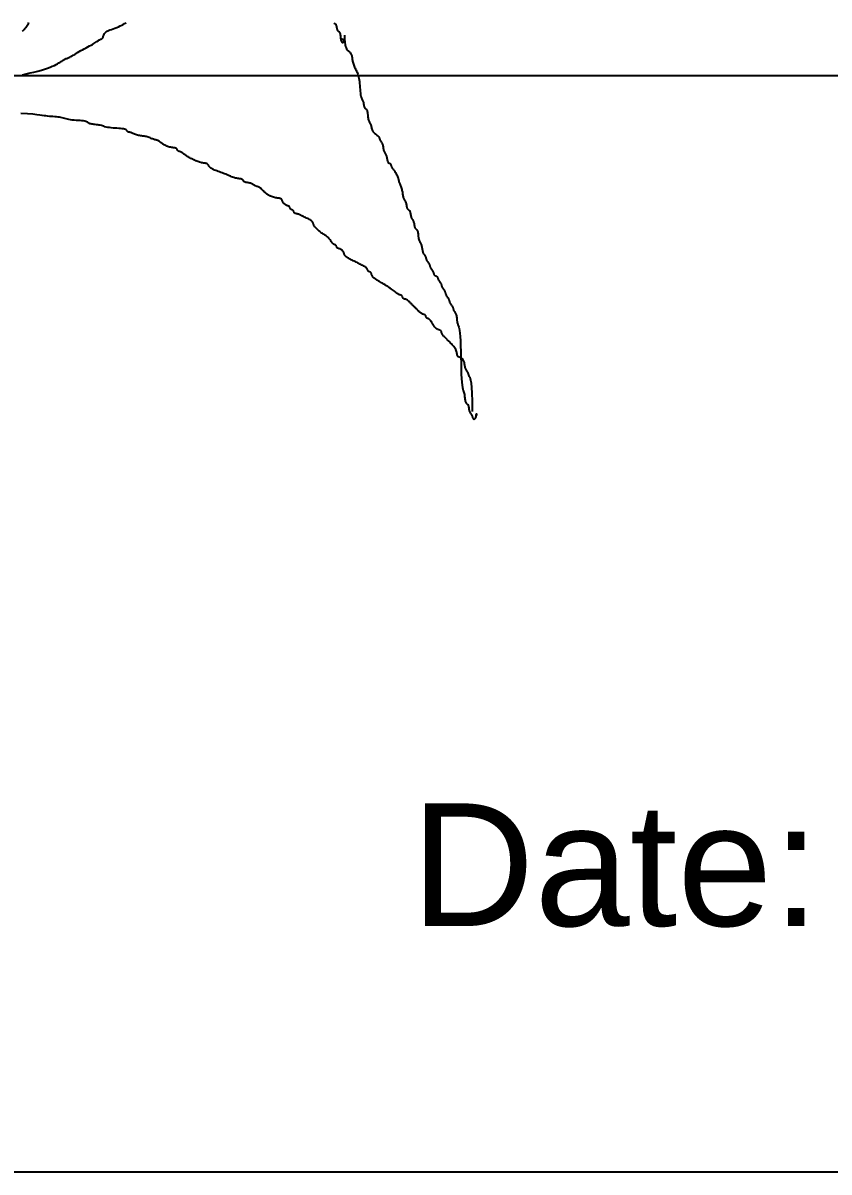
# Paper-space layout 's2 of 2' of a CAD drawing. Header units: metres. Extents: x -1806 to 17358, y -2633 to 1911.
# Drawn here: x 776.92 to 788.7, y 278.93 to 295.71 of the extents above; entities that cross this region are included whole.
import ezdxf
from ezdxf.enums import TextEntityAlignment as Align

# ---------------------------------------------------------------- set-up
doc = ezdxf.new("R2010")
doc.units = ezdxf.units.M
doc.layers.get('0').update_dxf_attribs({"color": 6})
doc.layers.add('Notes', color=7, linetype='Continuous')
doc.styles.get("Standard").update_dxf_attribs({"font": 'arial.ttf'})

# ---------------------------------------------------------------- blocks, each defined once
blk = doc.blocks.new('Anthony Ho Signature')
at = {"color": 7, "flags": 128}
for points in [[(314868.367, 6258871.398), (314868.378, 6258871.412), (314868.389, 6258871.426), (314868.401, 6258871.44), (314868.413, 6258871.454), (314868.424, 6258871.469), (314868.435, 6258871.483), (314868.444, 6258871.497), (314868.452, 6258871.511), (314868.458, 6258871.525)], [(314868.363, 6258870.763), (314868.419, 6258870.776), (314868.476, 6258870.789), (314868.533, 6258870.803), (314868.589, 6258870.817), (314868.641, 6258870.831), (314868.688, 6258870.845), (314868.73, 6258870.859), (314868.767, 6258870.873), (314868.8, 6258870.887), (314868.83, 6258870.9), (314868.855, 6258870.912), (314868.877, 6258870.924), (314868.896, 6258870.935), (314868.913, 6258870.945), (314868.927, 6258870.955), (314868.939, 6258870.963), (314868.949, 6258870.971), (314868.958, 6258870.977), (314868.967, 6258870.983), (314868.974, 6258870.988), (314868.981, 6258870.992), (314868.988, 6258870.995), (314868.996, 6258870.998), (314869.004, 6258871), (314869.012, 6258871.002), (314869.021, 6258871.005), (314869.032, 6258871.009), (314869.044, 6258871.014), (314869.057, 6258871.02), (314869.072, 6258871.028), (314869.089, 6258871.037), (314869.107, 6258871.048), (314869.127, 6258871.06), (314869.148, 6258871.073), (314869.17, 6258871.086), (314869.193, 6258871.1), (314869.218, 6258871.115), (314869.243, 6258871.129), (314869.268, 6258871.143), (314869.294, 6258871.157), (314869.319, 6258871.17), (314869.344, 6258871.183), (314869.367, 6258871.196), (314869.388, 6258871.207), (314869.407, 6258871.218), (314869.423, 6258871.229), (314869.437, 6258871.238), (314869.449, 6258871.246), (314869.46, 6258871.254), (314869.469, 6258871.26), (314869.477, 6258871.266), (314869.485, 6258871.271), (314869.492, 6258871.275), (314869.499, 6258871.278), (314869.506, 6258871.281), (314869.513, 6258871.283), (314869.519, 6258871.286), (314869.525, 6258871.289), (314869.53, 6258871.292), (314869.535, 6258871.297), (314869.539, 6258871.303), (314869.542, 6258871.311), (314869.545, 6258871.321), (314869.548, 6258871.331), (314869.552, 6258871.342), (314869.557, 6258871.354), (314869.564, 6258871.366), (314869.574, 6258871.377), (314869.586, 6258871.388), (314869.602, 6258871.399), (314869.621, 6258871.408), (314869.642, 6258871.417), (314869.665, 6258871.426), (314869.69, 6258871.435), (314869.715, 6258871.444), (314869.741, 6258871.454), (314869.766, 6258871.464), (314869.79, 6258871.475), (314869.814, 6258871.487), (314869.836, 6258871.499), (314869.857, 6258871.511), (314869.877, 6258871.523)]]:
    blk.add_lwpolyline(points, dxfattribs=at)
at = {"color": 7}
for points in [[(314872.913, 6258871.523), (314872.918, 6258871.517), (314872.924, 6258871.512), (314872.929, 6258871.508), (314872.934, 6258871.504), (314872.939, 6258871.499), (314872.943, 6258871.492), (314872.946, 6258871.484), (314872.948, 6258871.475), (314872.95, 6258871.465), (314872.952, 6258871.454), (314872.954, 6258871.444), (314872.956, 6258871.434), (314872.958, 6258871.425), (314872.961, 6258871.417), (314872.965, 6258871.41), (314872.97, 6258871.405), (314872.975, 6258871.401), (314872.98, 6258871.397), (314872.986, 6258871.392), (314872.991, 6258871.386), (314872.995, 6258871.379), (314872.999, 6258871.369), (314873.002, 6258871.358), (314873.005, 6258871.344), (314873.007, 6258871.329), (314873.009, 6258871.313), (314873.011, 6258871.297), (314873.013, 6258871.282), (314873.015, 6258871.268), (314873.018, 6258871.256), (314873.022, 6258871.247), (314873.027, 6258871.24), (314873.032, 6258871.235), (314873.037, 6258871.233), (314873.042, 6258871.233), (314873.047, 6258871.234), (314873.052, 6258871.237), (314873.056, 6258871.242), (314873.059, 6258871.248), (314873.061, 6258871.255), (314873.06, 6258871.262), (314873.057, 6258871.269), (314873.051, 6258871.275), (314873.041, 6258871.28), (314873.027, 6258871.283), (314873.009, 6258871.284)], [(314873.065, 6258871.341), (314873.067, 6258871.284), (314873.07, 6258871.238), (314873.076, 6258871.202), (314873.083, 6258871.175), (314873.091, 6258871.155), (314873.099, 6258871.14), (314873.108, 6258871.129), (314873.117, 6258871.119), (314873.126, 6258871.111), (314873.134, 6258871.102), (314873.142, 6258871.094), (314873.149, 6258871.086), (314873.155, 6258871.077), (314873.161, 6258871.068), (314873.165, 6258871.059), (314873.169, 6258871.048), (314873.173, 6258871.037), (314873.175, 6258871.026), (314873.177, 6258871.013), (314873.179, 6258871), (314873.181, 6258870.987), (314873.183, 6258870.973), (314873.185, 6258870.959), (314873.188, 6258870.945), (314873.192, 6258870.93), (314873.197, 6258870.916), (314873.202, 6258870.902), (314873.208, 6258870.888), (314873.215, 6258870.874), (314873.222, 6258870.86), (314873.229, 6258870.845), (314873.236, 6258870.831), (314873.243, 6258870.817), (314873.25, 6258870.802), (314873.256, 6258870.787), (314873.263, 6258870.771), (314873.269, 6258870.753), (314873.274, 6258870.734), (314873.279, 6258870.713), (314873.283, 6258870.69), (314873.286, 6258870.664), (314873.288, 6258870.636), (314873.291, 6258870.607), (314873.292, 6258870.577), (314873.294, 6258870.549), (314873.296, 6258870.521), (314873.299, 6258870.495), (314873.302, 6258870.472), (314873.306, 6258870.453), (314873.31, 6258870.436), (314873.315, 6258870.422), (314873.321, 6258870.41), (314873.326, 6258870.399), (314873.331, 6258870.389), (314873.336, 6258870.379), (314873.34, 6258870.369), (314873.343, 6258870.357), (314873.345, 6258870.346), (314873.347, 6258870.334), (314873.349, 6258870.322), (314873.351, 6258870.311), (314873.353, 6258870.301), (314873.355, 6258870.291), (314873.359, 6258870.284), (314873.362, 6258870.277), (314873.367, 6258870.272), (314873.372, 6258870.268), (314873.377, 6258870.263), (314873.383, 6258870.259), (314873.388, 6258870.253), (314873.392, 6258870.246), (314873.396, 6258870.236), (314873.399, 6258870.224), (314873.402, 6258870.21), (314873.404, 6258870.195), (314873.406, 6258870.178), (314873.408, 6258870.162), (314873.41, 6258870.145), (314873.412, 6258870.128), (314873.415, 6258870.114), (314873.419, 6258870.1), (314873.424, 6258870.088), (314873.429, 6258870.078), (314873.434, 6258870.068), (314873.439, 6258870.058), (314873.444, 6258870.048), (314873.449, 6258870.039), (314873.453, 6258870.029), (314873.456, 6258870.018), (314873.459, 6258870.006), (314873.461, 6258869.994), (314873.464, 6258869.981), (314873.467, 6258869.969), (314873.47, 6258869.957), (314873.475, 6258869.945), (314873.481, 6258869.934), (314873.489, 6258869.924), (314873.499, 6258869.914), (314873.509, 6258869.906), (314873.519, 6258869.898), (314873.53, 6258869.89), (314873.54, 6258869.882), (314873.549, 6258869.875), (314873.557, 6258869.868), (314873.563, 6258869.861), (314873.568, 6258869.854), (314873.572, 6258869.847), (314873.575, 6258869.84), (314873.577, 6258869.833), (314873.58, 6258869.826), (314873.582, 6258869.818), (314873.585, 6258869.811), (314873.589, 6258869.804), (314873.594, 6258869.797), (314873.599, 6258869.79), (314873.604, 6258869.782), (314873.61, 6258869.774), (314873.615, 6258869.765), (314873.619, 6258869.755), (314873.623, 6258869.745), (314873.626, 6258869.734), (314873.629, 6258869.723), (314873.631, 6258869.71), (314873.633, 6258869.698), (314873.634, 6258869.686), (314873.637, 6258869.674), (314873.639, 6258869.662), (314873.642, 6258869.651), (314873.646, 6258869.641), (314873.651, 6258869.631), (314873.656, 6258869.622), (314873.661, 6258869.613), (314873.666, 6258869.604), (314873.671, 6258869.595), (314873.676, 6258869.585), (314873.68, 6258869.575), (314873.683, 6258869.564), (314873.686, 6258869.553), (314873.688, 6258869.541), (314873.689, 6258869.529), (314873.691, 6258869.518), (314873.693, 6258869.508), (314873.696, 6258869.498), (314873.699, 6258869.49), (314873.703, 6258869.484), (314873.707, 6258869.479), (314873.712, 6258869.476), (314873.718, 6258869.473), (314873.723, 6258869.47), (314873.728, 6258869.468), (314873.733, 6258869.465), (314873.737, 6258869.462), (314873.74, 6258869.458), (314873.742, 6258869.453), (314873.744, 6258869.448), (314873.746, 6258869.442), (314873.748, 6258869.435), (314873.75, 6258869.429), (314873.752, 6258869.422), (314873.756, 6258869.415), (314873.76, 6258869.408), (314873.764, 6258869.4), (314873.77, 6258869.393), (314873.776, 6258869.385), (314873.782, 6258869.377), (314873.789, 6258869.368), (314873.796, 6258869.359), (314873.803, 6258869.349), (314873.81, 6258869.338), (314873.817, 6258869.326), (314873.824, 6258869.314), (314873.83, 6258869.301), (314873.836, 6258869.289), (314873.841, 6258869.277), (314873.846, 6258869.265), (314873.85, 6258869.254), (314873.853, 6258869.244), (314873.856, 6258869.234), (314873.858, 6258869.225), (314873.86, 6258869.216), (314873.861, 6258869.208), (314873.863, 6258869.198), (314873.866, 6258869.189), (314873.869, 6258869.179), (314873.873, 6258869.168), (314873.878, 6258869.156), (314873.883, 6258869.143), (314873.888, 6258869.13), (314873.893, 6258869.117), (314873.898, 6258869.103), (314873.903, 6258869.089), (314873.907, 6258869.075), (314873.91, 6258869.061), (314873.912, 6258869.047), (314873.914, 6258869.033), (314873.916, 6258869.019), (314873.918, 6258869.006), (314873.92, 6258868.994), (314873.923, 6258868.982), (314873.926, 6258868.971), (314873.93, 6258868.961), (314873.934, 6258868.951), (314873.939, 6258868.942), (314873.945, 6258868.933), (314873.95, 6258868.924), (314873.955, 6258868.915), (314873.96, 6258868.906), (314873.964, 6258868.895), (314873.967, 6258868.884), (314873.969, 6258868.873), (314873.971, 6258868.861), (314873.973, 6258868.849), (314873.975, 6258868.838), (314873.977, 6258868.828), (314873.979, 6258868.818), (314873.982, 6258868.81), (314873.986, 6258868.804), (314873.991, 6258868.799), (314873.996, 6258868.795), (314874.001, 6258868.791), (314874.007, 6258868.788), (314874.012, 6258868.784), (314874.016, 6258868.779), (314874.02, 6258868.773), (314874.023, 6258868.765), (314874.026, 6258868.755), (314874.028, 6258868.745), (314874.03, 6258868.734), (314874.032, 6258868.722), (314874.034, 6258868.71), (314874.036, 6258868.699), (314874.039, 6258868.688), (314874.043, 6258868.677), (314874.048, 6258868.668), (314874.053, 6258868.659), (314874.058, 6258868.65), (314874.063, 6258868.641), (314874.068, 6258868.632), (314874.073, 6258868.622), (314874.077, 6258868.612), (314874.08, 6258868.601), (314874.083, 6258868.589), (314874.085, 6258868.578), (314874.086, 6258868.566), (314874.088, 6258868.555), (314874.09, 6258868.544), (314874.093, 6258868.535), (314874.096, 6258868.527), (314874.1, 6258868.521), (314874.104, 6258868.516), (314874.11, 6258868.511), (314874.115, 6258868.507), (314874.12, 6258868.502), (314874.125, 6258868.497), (314874.13, 6258868.489), (314874.134, 6258868.48), (314874.137, 6258868.468), (314874.139, 6258868.454), (314874.141, 6258868.439), (314874.143, 6258868.422), (314874.145, 6258868.405), (314874.147, 6258868.388), (314874.15, 6258868.372), (314874.153, 6258868.357), (314874.157, 6258868.344), (314874.161, 6258868.332), (314874.166, 6258868.321), (314874.172, 6258868.311), (314874.177, 6258868.302), (314874.182, 6258868.292), (314874.187, 6258868.282), (314874.19, 6258868.272), (314874.194, 6258868.261), (314874.196, 6258868.249), (314874.198, 6258868.237), (314874.2, 6258868.225), (314874.202, 6258868.213), (314874.204, 6258868.2), (314874.206, 6258868.189), (314874.209, 6258868.178), (314874.213, 6258868.167), (314874.218, 6258868.158), (314874.223, 6258868.149), (314874.228, 6258868.141), (314874.234, 6258868.133), (314874.239, 6258868.126), (314874.243, 6258868.119), (314874.247, 6258868.112), (314874.25, 6258868.105), (314874.253, 6258868.097), (314874.255, 6258868.09), (314874.257, 6258868.083), (314874.258, 6258868.076), (314874.26, 6258868.069), (314874.263, 6258868.062), (314874.266, 6258868.055), (314874.27, 6258868.048), (314874.275, 6258868.041), (314874.28, 6258868.034), (314874.285, 6258868.027), (314874.29, 6258868.02), (314874.295, 6258868.012), (314874.3, 6258868.005), (314874.304, 6258867.998), (314874.307, 6258867.991), (314874.31, 6258867.984), (314874.312, 6258867.977), (314874.313, 6258867.97), (314874.315, 6258867.963), (314874.317, 6258867.956), (314874.32, 6258867.949), (314874.323, 6258867.942), (314874.327, 6258867.935), (314874.331, 6258867.927), (314874.336, 6258867.92), (314874.342, 6258867.913), (314874.347, 6258867.906), (314874.352, 6258867.899), (314874.357, 6258867.892), (314874.361, 6258867.885), (314874.364, 6258867.878), (314874.366, 6258867.871), (314874.368, 6258867.864), (314874.37, 6258867.858), (314874.372, 6258867.852), (314874.374, 6258867.846), (314874.376, 6258867.842), (314874.38, 6258867.838), (314874.383, 6258867.835), (314874.388, 6258867.832), (314874.393, 6258867.83), (314874.398, 6258867.828), (314874.404, 6258867.826), (314874.409, 6258867.824), (314874.413, 6258867.822), (314874.417, 6258867.819), (314874.421, 6258867.815), (314874.423, 6258867.81), (314874.425, 6258867.805), (314874.427, 6258867.799), (314874.429, 6258867.792), (314874.431, 6258867.786), (314874.433, 6258867.779), (314874.436, 6258867.772), (314874.44, 6258867.765), (314874.445, 6258867.757), (314874.45, 6258867.75), (314874.455, 6258867.743), (314874.46, 6258867.736), (314874.466, 6258867.729), (314874.47, 6258867.722), (314874.474, 6258867.715), (314874.477, 6258867.708), (314874.48, 6258867.701), (314874.482, 6258867.694), (314874.484, 6258867.687), (314874.485, 6258867.68), (314874.487, 6258867.672), (314874.49, 6258867.665), (314874.493, 6258867.658), (314874.497, 6258867.651), (314874.502, 6258867.644), (314874.507, 6258867.637), (314874.512, 6258867.63), (314874.517, 6258867.623), (314874.522, 6258867.616), (314874.527, 6258867.609), (314874.531, 6258867.602), (314874.534, 6258867.595), (314874.536, 6258867.587), (314874.538, 6258867.58), (314874.54, 6258867.573), (314874.542, 6258867.566), (314874.544, 6258867.559), (314874.547, 6258867.552), (314874.55, 6258867.545), (314874.554, 6258867.538), (314874.558, 6258867.531), (314874.563, 6258867.524), (314874.569, 6258867.517), (314874.574, 6258867.51), (314874.579, 6258867.503), (314874.584, 6258867.495), (314874.588, 6258867.488), (314874.591, 6258867.481), (314874.593, 6258867.474), (314874.595, 6258867.467), (314874.597, 6258867.46), (314874.599, 6258867.453), (314874.601, 6258867.446), (314874.603, 6258867.439), (314874.606, 6258867.432), (314874.61, 6258867.425), (314874.615, 6258867.418), (314874.62, 6258867.41), (314874.625, 6258867.403), (314874.631, 6258867.396), (314874.636, 6258867.389), (314874.64, 6258867.382), (314874.644, 6258867.375), (314874.647, 6258867.368), (314874.65, 6258867.361), (314874.652, 6258867.354), (314874.654, 6258867.347), (314874.656, 6258867.34), (314874.658, 6258867.333), (314874.66, 6258867.325), (314874.663, 6258867.318), (314874.667, 6258867.311), (314874.672, 6258867.304), (314874.677, 6258867.296), (314874.682, 6258867.288), (314874.687, 6258867.278), (314874.692, 6258867.268), (314874.697, 6258867.256), (314874.701, 6258867.243), (314874.704, 6258867.228), (314874.707, 6258867.212), (314874.709, 6258867.195), (314874.71, 6258867.178), (314874.712, 6258867.161), (314874.714, 6258867.146), (314874.717, 6258867.132), (314874.72, 6258867.12), (314874.724, 6258867.11), (314874.728, 6258867.101), (314874.734, 6258867.091), (314874.739, 6258867.076), (314874.744, 6258867.056), (314874.749, 6258867.028), (314874.754, 6258866.991), (314874.758, 6258866.941), (314874.761, 6258866.877), (314874.763, 6258866.804), (314874.765, 6258866.722), (314874.767, 6258866.637), (314874.769, 6258866.552), (314874.771, 6258866.469), (314874.773, 6258866.393), (314874.777, 6258866.327), (314874.781, 6258866.273), (314874.785, 6258866.23), (314874.79, 6258866.198), (314874.796, 6258866.172), (314874.801, 6258866.153), (314874.806, 6258866.137), (314874.81, 6258866.123), (314874.814, 6258866.11), (314874.818, 6258866.095), (314874.82, 6258866.079), (314874.822, 6258866.062), (314874.824, 6258866.045), (314874.826, 6258866.028), (314874.828, 6258866.013), (314874.83, 6258865.999), (314874.833, 6258865.987), (314874.837, 6258865.977), (314874.842, 6258865.97), (314874.847, 6258865.964), (314874.852, 6258865.96), (314874.858, 6258865.955), (314874.863, 6258865.951), (314874.867, 6258865.946), (314874.871, 6258865.94), (314874.874, 6258865.932), (314874.877, 6258865.922), (314874.879, 6258865.912), (314874.881, 6258865.901), (314874.882, 6258865.889), (314874.884, 6258865.877), (314874.887, 6258865.866), (314874.89, 6258865.855), (314874.894, 6258865.844), (314874.899, 6258865.835), (314874.904, 6258865.826), (314874.909, 6258865.818), (314874.914, 6258865.81), (314874.919, 6258865.803), (314874.924, 6258865.796), (314874.928, 6258865.789), (314874.931, 6258865.782), (314874.933, 6258865.775), (314874.936, 6258865.768), (314874.937, 6258865.761), (314874.939, 6258865.755), (314874.941, 6258865.75), (314874.944, 6258865.745), (314874.947, 6258865.741), (314874.951, 6258865.738), (314874.955, 6258865.736), (314874.96, 6258865.736), (314874.966, 6258865.737), (314874.971, 6258865.739), (314874.976, 6258865.744), (314874.981, 6258865.751), (314874.985, 6258865.76), (314874.988, 6258865.772), (314874.99, 6258865.785), (314874.992, 6258865.797), (314874.993, 6258865.806), (314874.994, 6258865.812), (314874.994, 6258865.812), (314874.994, 6258865.805), (314874.994, 6258865.789)], [(314874.937, 6258865.845), (314874.936, 6258865.996), (314874.933, 6258866.112), (314874.928, 6258866.198), (314874.921, 6258866.259), (314874.914, 6258866.3), (314874.907, 6258866.325), (314874.901, 6258866.341), (314874.895, 6258866.35), (314874.89, 6258866.359), (314874.886, 6258866.367), (314874.884, 6258866.375), (314874.881, 6258866.383), (314874.879, 6258866.39), (314874.877, 6258866.398), (314874.874, 6258866.405), (314874.871, 6258866.412), (314874.867, 6258866.419), (314874.863, 6258866.426), (314874.858, 6258866.434), (314874.852, 6258866.441), (314874.847, 6258866.45), (314874.842, 6258866.458), (314874.837, 6258866.468), (314874.833, 6258866.478), (314874.83, 6258866.489), (314874.828, 6258866.501), (314874.826, 6258866.513), (314874.824, 6258866.525), (314874.822, 6258866.537), (314874.82, 6258866.55), (314874.818, 6258866.561), (314874.814, 6258866.572), (314874.81, 6258866.583), (314874.806, 6258866.592), (314874.8, 6258866.6), (314874.794, 6258866.608), (314874.788, 6258866.614), (314874.781, 6258866.62), (314874.774, 6258866.625), (314874.767, 6258866.629), (314874.76, 6258866.632), (314874.753, 6258866.635), (314874.746, 6258866.637), (314874.74, 6258866.64), (314874.734, 6258866.643), (314874.729, 6258866.646), (314874.724, 6258866.651), (314874.72, 6258866.657), (314874.717, 6258866.665), (314874.714, 6258866.675), (314874.712, 6258866.686), (314874.709, 6258866.697), (314874.706, 6258866.71), (314874.703, 6258866.724), (314874.698, 6258866.738), (314874.692, 6258866.752), (314874.684, 6258866.766), (314874.674, 6258866.78), (314874.664, 6258866.794), (314874.653, 6258866.807), (314874.641, 6258866.82), (314874.629, 6258866.833), (314874.617, 6258866.845), (314874.606, 6258866.856), (314874.596, 6258866.866), (314874.587, 6258866.875), (314874.578, 6258866.884), (314874.57, 6258866.892), (314874.562, 6258866.9), (314874.555, 6258866.907), (314874.547, 6258866.915), (314874.54, 6258866.922), (314874.533, 6258866.929), (314874.526, 6258866.936), (314874.519, 6258866.943), (314874.513, 6258866.95), (314874.507, 6258866.957), (314874.502, 6258866.964), (314874.497, 6258866.971), (314874.493, 6258866.978), (314874.49, 6258866.985), (314874.487, 6258866.992), (314874.485, 6258866.999), (314874.484, 6258867.006), (314874.482, 6258867.012), (314874.48, 6258867.017), (314874.477, 6258867.022), (314874.474, 6258867.026), (314874.47, 6258867.029), (314874.465, 6258867.031), (314874.46, 6258867.033), (314874.454, 6258867.035), (314874.448, 6258867.037), (314874.441, 6258867.039), (314874.434, 6258867.041), (314874.427, 6258867.045), (314874.42, 6258867.048), (314874.413, 6258867.053), (314874.406, 6258867.059), (314874.398, 6258867.066), (314874.391, 6258867.073), (314874.384, 6258867.082), (314874.377, 6258867.091), (314874.37, 6258867.101), (314874.363, 6258867.112), (314874.356, 6258867.124), (314874.349, 6258867.136), (314874.342, 6258867.147), (314874.335, 6258867.158), (314874.328, 6258867.169), (314874.32, 6258867.178), (314874.313, 6258867.186), (314874.306, 6258867.192), (314874.299, 6258867.197), (314874.293, 6258867.201), (314874.286, 6258867.204), (314874.28, 6258867.206), (314874.275, 6258867.209), (314874.27, 6258867.211), (314874.266, 6258867.214), (314874.263, 6258867.218), (314874.26, 6258867.223), (314874.258, 6258867.228), (314874.257, 6258867.233), (314874.255, 6258867.239), (314874.253, 6258867.244), (314874.25, 6258867.248), (314874.247, 6258867.252), (314874.243, 6258867.255), (314874.238, 6258867.258), (314874.233, 6258867.26), (314874.227, 6258867.262), (314874.221, 6258867.264), (314874.214, 6258867.266), (314874.207, 6258867.268), (314874.2, 6258867.271), (314874.193, 6258867.275), (314874.186, 6258867.28), (314874.179, 6258867.285), (314874.172, 6258867.291), (314874.164, 6258867.298), (314874.157, 6258867.304), (314874.15, 6258867.311), (314874.143, 6258867.318), (314874.136, 6258867.325), (314874.129, 6258867.333), (314874.122, 6258867.34), (314874.115, 6258867.347), (314874.108, 6258867.354), (314874.101, 6258867.361), (314874.094, 6258867.368), (314874.086, 6258867.375), (314874.079, 6258867.382), (314874.072, 6258867.389), (314874.065, 6258867.396), (314874.058, 6258867.403), (314874.051, 6258867.41), (314874.044, 6258867.418), (314874.037, 6258867.425), (314874.03, 6258867.432), (314874.023, 6258867.439), (314874.016, 6258867.446), (314874.008, 6258867.452), (314874.001, 6258867.459), (314873.994, 6258867.465), (314873.987, 6258867.47), (314873.98, 6258867.475), (314873.973, 6258867.479), (314873.966, 6258867.482), (314873.959, 6258867.485), (314873.952, 6258867.487), (314873.946, 6258867.488), (314873.94, 6258867.49), (314873.934, 6258867.492), (314873.93, 6258867.495), (314873.926, 6258867.498), (314873.923, 6258867.502), (314873.92, 6258867.506), (314873.918, 6258867.511), (314873.916, 6258867.517), (314873.914, 6258867.522), (314873.912, 6258867.527), (314873.91, 6258867.532), (314873.907, 6258867.536), (314873.903, 6258867.539), (314873.898, 6258867.541), (314873.893, 6258867.543), (314873.887, 6258867.545), (314873.88, 6258867.547), (314873.874, 6258867.549), (314873.867, 6258867.551), (314873.86, 6258867.554), (314873.852, 6258867.558), (314873.845, 6258867.563), (314873.837, 6258867.569), (314873.829, 6258867.576), (314873.82, 6258867.583), (314873.809, 6258867.592), (314873.797, 6258867.601), (314873.784, 6258867.611), (314873.769, 6258867.622), (314873.752, 6258867.634), (314873.735, 6258867.646), (314873.717, 6258867.658), (314873.698, 6258867.671), (314873.679, 6258867.683), (314873.66, 6258867.695), (314873.642, 6258867.706), (314873.625, 6258867.716), (314873.608, 6258867.725), (314873.593, 6258867.734), (314873.578, 6258867.742), (314873.565, 6258867.75), (314873.552, 6258867.757), (314873.54, 6258867.765), (314873.529, 6258867.772), (314873.518, 6258867.779), (314873.509, 6258867.786), (314873.501, 6258867.793), (314873.493, 6258867.8), (314873.487, 6258867.807), (314873.481, 6258867.814), (314873.476, 6258867.821), (314873.472, 6258867.828), (314873.469, 6258867.835), (314873.466, 6258867.842), (314873.464, 6258867.849), (314873.462, 6258867.855), (314873.461, 6258867.861), (314873.459, 6258867.867), (314873.456, 6258867.872), (314873.453, 6258867.876), (314873.449, 6258867.879), (314873.444, 6258867.881), (314873.439, 6258867.883), (314873.434, 6258867.885), (314873.429, 6258867.887), (314873.424, 6258867.889), (314873.419, 6258867.891), (314873.415, 6258867.894), (314873.412, 6258867.898), (314873.409, 6258867.903), (314873.407, 6258867.909), (314873.405, 6258867.914), (314873.402, 6258867.921), (314873.398, 6258867.928), (314873.393, 6258867.935), (314873.387, 6258867.942), (314873.379, 6258867.949), (314873.369, 6258867.956), (314873.359, 6258867.963), (314873.347, 6258867.97), (314873.334, 6258867.977), (314873.32, 6258867.984), (314873.306, 6258867.991), (314873.292, 6258867.998), (314873.278, 6258868.005), (314873.264, 6258868.012), (314873.25, 6258868.02), (314873.236, 6258868.027), (314873.221, 6258868.034), (314873.207, 6258868.041), (314873.193, 6258868.048), (314873.179, 6258868.055), (314873.165, 6258868.062), (314873.151, 6258868.069), (314873.137, 6258868.076), (314873.125, 6258868.083), (314873.113, 6258868.09), (314873.102, 6258868.097), (314873.092, 6258868.105), (314873.084, 6258868.112), (314873.078, 6258868.119), (314873.073, 6258868.126), (314873.07, 6258868.133), (314873.067, 6258868.14), (314873.064, 6258868.147), (314873.062, 6258868.154), (314873.059, 6258868.161), (314873.056, 6258868.168), (314873.052, 6258868.175), (314873.047, 6258868.182), (314873.042, 6258868.189), (314873.036, 6258868.195), (314873.029, 6258868.201), (314873.023, 6258868.207), (314873.016, 6258868.211), (314873.009, 6258868.215), (314873.002, 6258868.219), (314872.995, 6258868.221), (314872.988, 6258868.223), (314872.982, 6258868.225), (314872.976, 6258868.227), (314872.97, 6258868.229), (314872.965, 6258868.231), (314872.961, 6258868.234), (314872.958, 6258868.238), (314872.956, 6258868.243), (314872.954, 6258868.248), (314872.952, 6258868.253), (314872.95, 6258868.259), (314872.948, 6258868.264), (314872.946, 6258868.268), (314872.943, 6258868.272), (314872.939, 6258868.275), (314872.934, 6258868.278), (314872.928, 6258868.28), (314872.922, 6258868.283), (314872.916, 6258868.286), (314872.909, 6258868.289), (314872.902, 6258868.294), (314872.895, 6258868.3), (314872.888, 6258868.308), (314872.881, 6258868.318), (314872.873, 6258868.328), (314872.866, 6258868.339), (314872.857, 6258868.351), (314872.849, 6258868.363), (314872.839, 6258868.374), (314872.829, 6258868.385), (314872.818, 6258868.396), (314872.806, 6258868.405), (314872.794, 6258868.414), (314872.782, 6258868.422), (314872.769, 6258868.43), (314872.757, 6258868.437), (314872.746, 6258868.444), (314872.735, 6258868.452), (314872.724, 6258868.459), (314872.715, 6258868.466), (314872.706, 6258868.473), (314872.698, 6258868.48), (314872.69, 6258868.487), (314872.683, 6258868.494), (314872.675, 6258868.501), (314872.668, 6258868.508), (314872.661, 6258868.515), (314872.654, 6258868.522), (314872.648, 6258868.529), (314872.641, 6258868.537), (314872.635, 6258868.544), (314872.63, 6258868.551), (314872.625, 6258868.558), (314872.621, 6258868.565), (314872.618, 6258868.572), (314872.615, 6258868.579), (314872.613, 6258868.586), (314872.61, 6258868.593), (314872.608, 6258868.6), (314872.604, 6258868.607), (314872.599, 6258868.614), (314872.593, 6258868.622), (314872.585, 6258868.629), (314872.575, 6258868.636), (314872.564, 6258868.643), (314872.553, 6258868.65), (314872.54, 6258868.657), (314872.526, 6258868.664), (314872.512, 6258868.671), (314872.498, 6258868.678), (314872.484, 6258868.685), (314872.47, 6258868.692), (314872.456, 6258868.699), (314872.443, 6258868.705), (314872.43, 6258868.711), (314872.417, 6258868.717), (314872.405, 6258868.721), (314872.394, 6258868.725), (314872.384, 6258868.729), (314872.375, 6258868.731), (314872.366, 6258868.733), (314872.359, 6258868.735), (314872.352, 6258868.737), (314872.346, 6258868.739), (314872.341, 6258868.741), (314872.337, 6258868.744), (314872.334, 6258868.748), (314872.332, 6258868.753), (314872.33, 6258868.758), (314872.328, 6258868.763), (314872.326, 6258868.768), (314872.324, 6258868.773), (314872.322, 6258868.778), (314872.319, 6258868.782), (314872.315, 6258868.785), (314872.31, 6258868.788), (314872.305, 6258868.79), (314872.3, 6258868.791), (314872.294, 6258868.793), (314872.289, 6258868.795), (314872.285, 6258868.798), (314872.281, 6258868.801), (314872.278, 6258868.805), (314872.275, 6258868.809), (314872.273, 6258868.815), (314872.271, 6258868.82), (314872.269, 6258868.825), (314872.267, 6258868.83), (314872.265, 6258868.835), (314872.262, 6258868.839), (314872.258, 6258868.842), (314872.253, 6258868.844), (314872.248, 6258868.846), (314872.242, 6258868.848), (314872.235, 6258868.85), (314872.229, 6258868.852), (314872.222, 6258868.854), (314872.215, 6258868.858), (314872.207, 6258868.862), (314872.201, 6258868.866), (314872.194, 6258868.872), (314872.187, 6258868.878), (314872.181, 6258868.884), (314872.176, 6258868.891), (314872.171, 6258868.898), (314872.167, 6258868.905), (314872.164, 6258868.912), (314872.162, 6258868.919), (314872.159, 6258868.926), (314872.157, 6258868.932), (314872.154, 6258868.938), (314872.15, 6258868.943), (314872.145, 6258868.948), (314872.139, 6258868.952), (314872.131, 6258868.955), (314872.121, 6258868.958), (314872.111, 6258868.96), (314872.099, 6258868.961), (314872.086, 6258868.963), (314872.072, 6258868.965), (314872.059, 6258868.968), (314872.044, 6258868.971), (314872.03, 6258868.975), (314872.016, 6258868.98), (314872.002, 6258868.985), (314871.989, 6258868.991), (314871.976, 6258868.997), (314871.963, 6258869.004), (314871.951, 6258869.011), (314871.94, 6258869.018), (314871.93, 6258869.025), (314871.921, 6258869.032), (314871.912, 6258869.039), (314871.904, 6258869.046), (314871.896, 6258869.054), (314871.889, 6258869.061), (314871.881, 6258869.068), (314871.874, 6258869.075), (314871.867, 6258869.082), (314871.86, 6258869.089), (314871.853, 6258869.096), (314871.846, 6258869.102), (314871.839, 6258869.108), (314871.832, 6258869.113), (314871.825, 6258869.118), (314871.817, 6258869.122), (314871.81, 6258869.125), (314871.803, 6258869.128), (314871.796, 6258869.13), (314871.789, 6258869.131), (314871.782, 6258869.133), (314871.775, 6258869.135), (314871.768, 6258869.138), (314871.761, 6258869.141), (314871.754, 6258869.145), (314871.746, 6258869.149), (314871.739, 6258869.155), (314871.731, 6258869.16), (314871.723, 6258869.165), (314871.714, 6258869.17), (314871.705, 6258869.175), (314871.695, 6258869.179), (314871.684, 6258869.182), (314871.672, 6258869.184), (314871.66, 6258869.186), (314871.648, 6258869.188), (314871.637, 6258869.19), (314871.627, 6258869.192), (314871.617, 6258869.194), (314871.609, 6258869.198), (314871.603, 6258869.201), (314871.598, 6258869.206), (314871.594, 6258869.211), (314871.591, 6258869.216), (314871.587, 6258869.222), (314871.583, 6258869.227), (314871.578, 6258869.231), (314871.572, 6258869.235), (314871.564, 6258869.238), (314871.554, 6258869.241), (314871.543, 6258869.243), (314871.531, 6258869.245), (314871.519, 6258869.247), (314871.505, 6258869.249), (314871.491, 6258869.251), (314871.477, 6258869.254), (314871.463, 6258869.258), (314871.449, 6258869.263), (314871.434, 6258869.268), (314871.419, 6258869.274), (314871.404, 6258869.281), (314871.388, 6258869.287), (314871.372, 6258869.294), (314871.354, 6258869.301), (314871.336, 6258869.309), (314871.317, 6258869.316), (314871.298, 6258869.323), (314871.279, 6258869.33), (314871.259, 6258869.337), (314871.24, 6258869.344), (314871.221, 6258869.351), (314871.203, 6258869.358), (314871.186, 6258869.365), (314871.169, 6258869.372), (314871.154, 6258869.379), (314871.14, 6258869.386), (314871.128, 6258869.393), (314871.117, 6258869.401), (314871.107, 6258869.408), (314871.099, 6258869.415), (314871.093, 6258869.422), (314871.088, 6258869.429), (314871.084, 6258869.435), (314871.08, 6258869.442), (314871.076, 6258869.448), (314871.072, 6258869.453), (314871.067, 6258869.458), (314871.061, 6258869.462), (314871.053, 6258869.465), (314871.044, 6258869.468), (314871.033, 6258869.47), (314871.021, 6258869.471), (314871.008, 6258869.473), (314870.995, 6258869.475), (314870.981, 6258869.478), (314870.967, 6258869.481), (314870.952, 6258869.485), (314870.938, 6258869.49), (314870.924, 6258869.495), (314870.91, 6258869.501), (314870.896, 6258869.507), (314870.882, 6258869.514), (314870.867, 6258869.521), (314870.853, 6258869.528), (314870.839, 6258869.535), (314870.825, 6258869.542), (314870.811, 6258869.549), (314870.798, 6258869.556), (314870.785, 6258869.563), (314870.772, 6258869.571), (314870.76, 6258869.578), (314870.749, 6258869.585), (314870.739, 6258869.592), (314870.73, 6258869.599), (314870.721, 6258869.605), (314870.713, 6258869.612), (314870.705, 6258869.618), (314870.697, 6258869.623), (314870.69, 6258869.628), (314870.683, 6258869.632), (314870.676, 6258869.635), (314870.669, 6258869.638), (314870.662, 6258869.64), (314870.656, 6258869.641), (314870.65, 6258869.643), (314870.644, 6258869.645), (314870.64, 6258869.648), (314870.636, 6258869.651), (314870.633, 6258869.655), (314870.63, 6258869.659), (314870.628, 6258869.664), (314870.625, 6258869.67), (314870.622, 6258869.675), (314870.618, 6258869.68), (314870.614, 6258869.685), (314870.607, 6258869.689), (314870.599, 6258869.692), (314870.59, 6258869.694), (314870.579, 6258869.696), (314870.567, 6258869.698), (314870.554, 6258869.7), (314870.541, 6258869.702), (314870.527, 6258869.704), (314870.513, 6258869.707), (314870.499, 6258869.711), (314870.485, 6258869.716), (314870.471, 6258869.722), (314870.457, 6258869.728), (314870.444, 6258869.734), (314870.432, 6258869.741), (314870.42, 6258869.748), (314870.409, 6258869.755), (314870.399, 6258869.762), (314870.389, 6258869.769), (314870.38, 6258869.775), (314870.372, 6258869.782), (314870.364, 6258869.788), (314870.357, 6258869.793), (314870.35, 6258869.798), (314870.343, 6258869.802), (314870.336, 6258869.805), (314870.328, 6258869.808), (314870.321, 6258869.81), (314870.313, 6258869.811), (314870.305, 6258869.813), (314870.296, 6258869.815), (314870.287, 6258869.818), (314870.276, 6258869.821), (314870.265, 6258869.825), (314870.254, 6258869.829), (314870.241, 6258869.834), (314870.228, 6258869.84), (314870.215, 6258869.845), (314870.201, 6258869.85), (314870.187, 6258869.855), (314870.172, 6258869.859), (314870.158, 6258869.862), (314870.144, 6258869.864), (314870.13, 6258869.866), (314870.116, 6258869.868), (314870.102, 6258869.87), (314870.087, 6258869.872), (314870.073, 6258869.874), (314870.059, 6258869.877), (314870.045, 6258869.881), (314870.031, 6258869.886), (314870.017, 6258869.891), (314870.003, 6258869.896), (314869.99, 6258869.902), (314869.978, 6258869.907), (314869.966, 6258869.911), (314869.955, 6258869.915), (314869.945, 6258869.918), (314869.936, 6258869.921), (314869.927, 6258869.923), (314869.92, 6258869.925), (314869.913, 6258869.926), (314869.907, 6258869.929), (314869.902, 6258869.931), (314869.898, 6258869.934), (314869.895, 6258869.938), (314869.892, 6258869.943), (314869.889, 6258869.948), (314869.884, 6258869.953), (314869.878, 6258869.958), (314869.869, 6258869.963), (314869.857, 6258869.968), (314869.842, 6258869.972), (314869.822, 6258869.975), (314869.798, 6258869.977), (314869.772, 6258869.98), (314869.745, 6258869.981), (314869.716, 6258869.983), (314869.687, 6258869.985), (314869.66, 6258869.988), (314869.634, 6258869.991), (314869.61, 6258869.995), (314869.589, 6258869.999), (314869.569, 6258870.004), (314869.551, 6258870.01), (314869.534, 6258870.015), (314869.517, 6258870.02), (314869.5, 6258870.025), (314869.482, 6258870.029), (314869.464, 6258870.032), (314869.446, 6258870.034), (314869.427, 6258870.036), (314869.409, 6258870.038), (314869.392, 6258870.04), (314869.376, 6258870.042), (314869.362, 6258870.044), (314869.35, 6258870.047), (314869.341, 6258870.051), (314869.333, 6258870.056), (314869.326, 6258870.061), (314869.319, 6258870.066), (314869.312, 6258870.072), (314869.302, 6258870.077), (314869.29, 6258870.081), (314869.274, 6258870.085), (314869.255, 6258870.088), (314869.231, 6258870.091), (314869.205, 6258870.093), (314869.177, 6258870.095), (314869.149, 6258870.096), (314869.12, 6258870.098), (314869.092, 6258870.101), (314869.066, 6258870.104), (314869.043, 6258870.108), (314869.021, 6258870.113), (314869.001, 6258870.118), (314868.982, 6258870.123), (314868.964, 6258870.128), (314868.945, 6258870.133), (314868.926, 6258870.138), (314868.906, 6258870.142), (314868.884, 6258870.145), (314868.86, 6258870.147), (314868.835, 6258870.15), (314868.81, 6258870.151), (314868.784, 6258870.153), (314868.758, 6258870.155), (314868.732, 6258870.158), (314868.707, 6258870.161), (314868.682, 6258870.165), (314868.654, 6258870.169), (314868.62, 6258870.174), (314868.575, 6258870.18), (314868.516, 6258870.185), (314868.439, 6258870.19), (314868.34, 6258870.195)]]:
    blk.add_lwpolyline(points, dxfattribs=at)

psp = doc.layouts.new('s2 of 2')

# ---------------------------------------------------------------- linework, layer by layer
at = {"layer": 'Notes'}
psp.add_line((737.293, 294.942), (819.631, 294.942), dxfattribs=at)
psp.add_lwpolyline([(721.297, 392.234), (825.035, 392.234), (825.035, 278.929), (721.297, 278.929)], close=True, dxfattribs=at)

# ---------------------------------------------------------------- block references
at = {"layer": 'Notes', "ltscale": 0.5}
psp.add_blockref('Anthony Ho Signature', (-314091.448, -6258575.812), dxfattribs=at)

# ---------------------------------------------------------------- texts
at = {"color": 7, "lineweight": -3}
psp.add_text('Date: ', height=1.79, dxfattribs=at).set_placement((782.588, 284.312), align=Align.TOP_LEFT)

doc.saveas('drawing.dxf')
